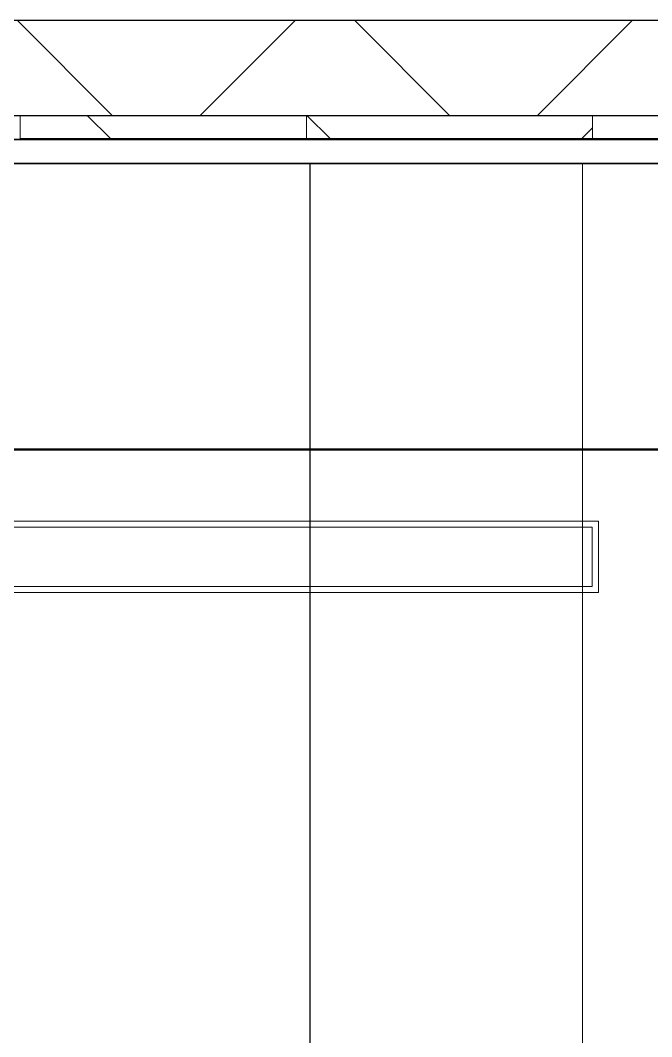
# Model space of a CAD drawing. Header units: millimetres. Extents: x 813027 to 1148939, y -931049 to -10.
# Drawn here: x 1002740 to 1004064, y -109671 to -107540 of the extents above; entities that cross this region are included whole.
import ezdxf

# ---------------------------------------------------------------- set-up
doc = ezdxf.new("R2010")
doc.units = ezdxf.units.MM
for name, color, linetype, lineweight in [('A-CLNG', 2, 'Continuous', 9), ('A-CLNG-PATT', 2, 'Continuous', 9), ('A-DETL', 1, 'Continuous', 25), ('A-DETL-GENF', 2, 'Continuous', 9), ('A-GLAZ-CURT', 2, 'Continuous', 9), ('A-WALL-PATT', 1, 'Continuous', 25), ('E-LITE-EQPM', 2, 'Continuous', 9), ('I-WALL-E', 2, 'Continuous', 25), ('WALL-A', 3, 'Continuous', 25)]:
    doc.layers.add(name, color=color, linetype=linetype, lineweight=lineweight)

# ---------------------------------------------------------------- blocks, each defined once
blk = doc.blocks.new('L1_1_FLUORESCENT W DISFUSSER - 1195L x 595W x 85H - 36W-V175-4160 - LOWER PLATFORM LEVEL - REFLECTED CEILING GENERAL PLAN')
at = {"layer": 'E-LITE-EQPM'}
for p, q in [((-628.5, -75), (-628.5, 75)), ((-628.5, 75), (628.5, 75)), ((-628.5, 75), (-628.5, -75)), ((628.5, 75), (-628.5, 75)), ((628.5, 75), (628.5, -75)), ((628.5, -75), (628.5, 75)), ((-615.8, 62.3), (-615.8, -62.3)), ((615.8, 62.3), (-615.8, 62.3)), ((615.8, -62.3), (615.8, 62.3)), ((-615.8, -62.3), (615.8, -62.3)), ((628.5, -75), (-628.5, -75)), ((-628.5, -75), (628.5, -75))]:
    blk.add_line(p, q, dxfattribs=at)
blk = doc.blocks.new('ESC C3 - ESC C-06-9359441-4160 - LOWER PLATFORM LEVEL - REFLECTED CEILING GENERAL PLAN')
at = {"layer": 'A-CLNG-PATT', "lineweight": 25}
h = blk.add_hatch(dxfattribs=at)
h.set_pattern_fill('FP_10', color=256, style=0, pattern_type=2)
h.set_pattern_definition([(90, (1000946.3, -94041.9), (1200, -7e-14), []), (0, (1000946.3, -94041.9), (0, -2400), [])])
h.paths.add_polyline_path([(1002841.8, -111141.8), (1005296.3, -111141.8), (1005296.3, -107841.8), (1002146.3, -107841.8), (1002146.3, -111141.8)])
at = {"layer": 'A-CLNG'}
for p, q in [((1005296.3, -107841.8), (1002146.3, -107841.8)), ((1002186.5, -107841.8), (1005296.3, -107841.8))]:
    blk.add_line(p, q, dxfattribs=at)
blk = doc.blocks.new('PPLS-PP21_Custom Tile Pattern - Custom Tile Pattern-V166-4160 - LOWER PLATFORM LEVEL - REFLECTED CEILING GENERAL PLAN')
at = {"layer": 'A-GLAZ-CURT'}
h = blk.add_hatch(dxfattribs=at)
h.set_pattern_fill('FP_158', color=256, style=0, pattern_type=2)
h.set_pattern_definition([(45, (-1004246.3, 107791.8), (-530.3301, 530.3301), []), (135, (-1004246.3, 107791.8), (-530.3301, -530.3301), [])])
h.paths.add_polyline_path([(300, 2), (300, 50), (-300, 50), (-300, 2)])
for p, q in [((-300, 50), (300, 50)), ((-300, 2), (-300, 50)), ((300, 50), (300, 2)), ((300, 2), (-300, 2)), ((-300, 0), (-300, 2)), ((-300, 2), (-230.4, 2)), ((-230.4, 0), (-300, 0)), ((-230.4, 2), (-230.4, 0)), ((-230.2, 2), (-230.2, 0)), ((-230.2, 0), (-229.3, 0)), ((-229.3, 2), (-229.3, 0)), ((-229.3, 0), (-228.1, 0)), ((-228.1, 2), (-228.1, 0)), ((-228.1, 0), (-223.3, 0)), ((-223.3, 2), (-223.3, 0)), ((-223.3, 0), (-218.9, 0)), ((-222.5, 2), (-222.5, 0)), ((-222.5, 0), (-218, 0)), ((-218.9, 2), (-218.9, 0)), ((-218.9, 0), (-214.8, 0)), ((-218, 2), (-218, 0)), ((-218, 0), (-213.4, 0)), ((-217.4, 2), (-217.4, 0)), ((-214.8, 2), (-214.8, 0)), ((-214.8, 0), (-211, 0)), ((-213.4, 2), (-213.4, 0)), ((-213.4, 0), (-208.9, 0)), ((-212.7, 2), (-212.7, 0)), ((-211, 2), (-211, 0)), ((-211, 0), (-207.6, 0)), ((-208.9, 2), (-208.9, 0)), ((-208.9, 0), (-204.6, 0)), ((-208.3, 2), (-208.3, 0)), ((-207.6, 2), (-207.6, 0)), ((-207.6, 0), (-206, 0)), ((-206, 0), (-206, 2)), ((-206, 2), (-201.5, 2)), ((-201.5, 0), (-206, 0)), ((-204.6, 2), (-204.6, 0)), ((-204.6, 0), (-200.6, 0)), ((-204.3, 2), (-204.3, 0)), ((-201.5, 2), (-201.5, 0)), ((-200.6, 2), (-200.6, 0)), ((-200.6, 0), (-197, 0)), ((-197, 2), (-197, 0)), ((-197, 0), (-193.8, 0)), ((-193.8, 2), (-193.8, 0)), ((-193.8, 0), (-191.2, 0)), ((-191.2, 2), (-191.2, 0)), ((-191.2, 0), (-189.2, 0)), ((-189.2, 2), (-189.2, 0)), ((-189.2, 0), (-187.9, 0)), ((-187.9, 2), (-187.9, 0)), ((-187.9, 0), (-187.3, 0)), ((-187.4, 2), (-187.4, 0)), ((-187.4, 0), (-186.4, 0)), ((-187.3, 2), (-187.3, 0)), ((-186.4, 2), (-186.4, 0)), ((-186.4, 0), (-185.3, 0)), ((-185.3, 2), (-185.3, 0)), ((-185.3, 0), (-184.2, 0)), ((-184.2, 2), (-184.2, 0)), ((-184.2, 0), (-183, 0)), ((-183, 2), (-183, 0)), ((-183, 0), (-181.7, 0)), ((-181.7, 2), (-181.7, 0)), ((-181.7, 0), (-180.5, 0)), ((-180.5, 2), (-180.5, 0)), ((-180.5, 0), (-179.1, 0)), ((-179.1, 2), (-179.1, 0)), ((-179.1, 0), (-177.8, 0)), ((-177.8, 2), (-177.8, 0)), ((-177.8, 0), (-176.4, 0)), ((-176.4, 2), (-176.4, 0)), ((-176.4, 0), (-175, 0)), ((-175, 2), (-175, 0)), ((-175, 0), (-173.5, 0)), ((-173.5, 2), (-173.5, 0)), ((-173.5, 0), (-172.1, 0)), ((-172.1, 2), (-172.1, 0)), ((-172.1, 0), (-171, 0)), ((-171, 0), (-171, 2)), ((-171, 0), (-170.4, 0)), ((-170.4, 0), (-170.4, 2)), ((-170.4, 2), (-156.5, 2)), ((-156.5, 0), (-170.4, 0)), ((-156.5, 2), (-156.5, 0)), ((-156.5, 0), (-156.2, 0)), ((-156.2, 2), (-156.2, 0)), ((-156.2, 0), (-155.6, 0)), ((-155.6, 2), (-155.6, 0)), ((-155.6, 0), (-154.8, 0)), ((-154.8, 2), (-154.8, 0)), ((-154.8, 0), (-153.8, 0)), ((-153.8, 2), (-153.8, 0)), ((-153.8, 0), (-152.6, 0)), ((-152.6, 2), (-152.6, 0)), ((-152.6, 0), (-151.2, 0)), ((-151.2, 2), (-151.2, 0)), ((-151.2, 0), (-149.6, 0)), ((-149.6, 2), (-149.6, 0)), ((-149.6, 0), (-147.8, 0)), ((-147.8, 2), (-147.8, 0)), ((-147.8, 0), (-145.8, 0)), ((-145.8, 2), (-145.8, 0)), ((-145.8, 0), (-143.7, 0)), ((-143.7, 2), (-143.7, 0)), ((-143.7, 0), (-141.4, 0)), ((-141.4, 2), (-141.4, 0)), ((-141.4, 0), (-138.9, 0)), ((-138.9, 2), (-138.9, 0)), ((-138.9, 0), (-137.9, 0)), ((-137.9, 2), (-137.9, 0)), ((-137.9, 0), (-136.9, 0)), ((-136.9, 2), (-136.9, 0)), ((-136.9, 0), (-136.1, 0)), ((-136.1, 2), (-136.1, 0)), ((-136.1, 0), (-135.3, 0)), ((-135.3, 2), (-135.3, 0)), ((-135.3, 0), (-134.7, 0)), ((-134.7, 2), (-134.7, 0)), ((-134.7, 0), (-134.2, 0)), ((-134.2, 2), (-134.2, 0)), ((-134.2, 0), (-133.8, 0)), ((-133.8, 2), (-133.8, 0)), ((-133.8, 0), (-133.5, 0)), ((-133.5, 2), (-133.5, 0)), ((-133.5, 2), (-133.5, 0)), ((-133.5, 0), (-133.3, 0)), ((-133.5, 0), (-131.1, 0)), ((-133.3, 2), (-133.3, 0)), ((-133.3, 2), (-133.3, 0)), ((-133.3, 0), (-133.2, 0)), ((-133.2, 2), (-133.2, 0)), ((-131.1, 2), (-131.1, 0)), ((-131.1, 0), (-128.4, 0)), ((-128.4, 2), (-128.4, 0)), ((-128.4, 0), (-125.6, 0)), ((-125.6, 2), (-125.6, 0)), ((-125.6, 0), (-122.7, 0)), ((-122.7, 2), (-122.7, 0)), ((-122.7, 0), (-119.6, 0)), ((-119.6, 2), (-119.6, 0)), ((-119.6, 0), (-116.3, 0)), ((-116.3, 2), (-116.3, 0)), ((-116.3, 0), (-113, 0)), ((-113, 2), (-113, 0)), ((-113, 0), (-109.5, 0)), ((-109.5, 2), (-109.5, 0)), ((-109.5, 0), (-106, 0)), ((-107.3, 0), (-107.3, 2)), ((-107.3, 2), (-74.5, 2)), ((-74.5, 0), (-107.3, 0)), ((-107, 2), (-107, 0)), ((-106, 2), (-106, 0)), ((-106, 0), (-102.4, 0)), ((-104.1, 2), (-104.1, 0)), ((-102.4, 2), (-102.4, 0)), ((-102.4, 0), (-98.7, 0)), ((-101.2, 2), (-101.2, 0)), ((-98.7, 2), (-98.7, 0)), ((-98.7, 0), (-95, 0)), ((-98.1, 2), (-98.1, 0)), ((-95.7, 2), (-95.7, 0)), ((-95, 2), (-95, 0)), ((-95, 0), (-91.9, 0)), ((-93.2, 2), (-93.2, 0)), ((-91.9, 2), (-91.9, 0)), ((-91.9, 0), (-88.9, 0)), ((-90.5, 2), (-90.5, 0)), ((-88.9, 2), (-88.9, 0)), ((-88.9, 0), (-85.9, 0)), ((-87.7, 2), (-87.7, 0)), ((-85.9, 2), (-85.9, 0)), ((-85.9, 0), (-82.9, 0)), ((-84.9, 2), (-84.9, 0)), ((-82.9, 2), (-82.9, 0)), ((-82.9, 0), (-79.9, 0)), ((-81.9, 2), (-81.9, 0)), ((-79.9, 2), (-79.9, 0)), ((-79.9, 0), (-77.1, 0)), ((-78.9, 2), (-78.9, 0)), ((-77.1, 2), (-77.1, 0)), ((-77.1, 0), (-74.4, 0)), ((-75.8, 2), (-75.8, 0)), ((-74.5, 2), (-74.5, 0)), ((-74.4, 2), (-74.4, 0)), ((-74.4, 0), (-71.8, 0)), ((-72.7, 2), (-72.7, 0)), ((-71.8, 2), (-71.8, 0)), ((-71.8, 0), (-69.4, 0)), ((-69.6, 2), (-69.6, 0)), ((-69.4, 2), (-69.4, 0)), ((-69.4, 0), (-67.2, 0)), ((-67.2, 2), (-67.2, 0)), ((-67.2, 0), (-65.2, 0)), ((-66.5, 2), (-66.5, 0)), ((-65.2, 2), (-65.2, 0)), ((-65.2, 0), (-63.4, 0)), ((-63.4, 2), (-63.4, 0)), ((-35.5, 2), (-35.5, 0)), ((-32.3, 0), (-32.3, 2)), ((-32.3, 2), (-22.8, 2)), ((-22.8, 0), (-32.3, 0)), ((-22.8, 2), (-22.8, 0)), ((-10, 0), (10, 0)), ((10, 0), (-10, 0)), ((-9, 0), (-9, 2)), ((-9, 2), (9, 2)), ((9, 0), (-9, 0)), ((9, 2), (9, 0)), ((22.8, 0), (22.8, 2)), ((22.8, 2), (32.3, 2)), ((32.3, 0), (22.8, 0)), ((32.3, 2), (32.3, 0)), ((35.5, 2), (35.5, 0)), ((63.4, 2), (63.4, 0)), ((63.4, 0), (65.2, 0)), ((65.2, 2), (65.2, 0)), ((65.2, 0), (67.2, 0)), ((66.5, 2), (66.5, 0)), ((67.2, 2), (67.2, 0)), ((67.2, 0), (69.4, 0)), ((69.4, 2), (69.4, 0)), ((69.4, 0), (71.8, 0)), ((69.6, 2), (69.6, 0)), ((71.8, 2), (71.8, 0)), ((71.8, 0), (74.4, 0)), ((72.7, 2), (72.7, 0)), ((74.4, 2), (74.4, 0)), ((74.4, 0), (77.1, 0)), ((74.5, 0), (74.5, 2)), ((74.5, 2), (107.3, 2)), ((107.3, 0), (74.5, 0)), ((75.8, 2), (75.8, 0)), ((77.1, 2), (77.1, 0)), ((77.1, 0), (79.9, 0)), ((78.9, 2), (78.9, 0)), ((79.9, 2), (79.9, 0)), ((79.9, 0), (82.9, 0)), ((81.9, 2), (81.9, 0)), ((82.9, 2), (82.9, 0)), ((82.9, 0), (85.9, 0)), ((84.9, 2), (84.9, 0)), ((85.9, 2), (85.9, 0)), ((85.9, 0), (88.9, 0)), ((87.7, 2), (87.7, 0)), ((88.9, 2), (88.9, 0)), ((88.9, 0), (91.9, 0)), ((90.5, 2), (90.5, 0)), ((91.9, 2), (91.9, 0)), ((91.9, 0), (95, 0)), ((93.2, 2), (93.2, 0)), ((95, 2), (95, 0)), ((95, 0), (98.7, 0)), ((95.7, 2), (95.7, 0)), ((98.1, 2), (98.1, 0)), ((98.7, 2), (98.7, 0)), ((98.7, 0), (102.4, 0)), ((101.2, 2), (101.2, 0)), ((102.4, 2), (102.4, 0)), ((102.4, 0), (106, 0)), ((104.1, 2), (104.1, 0)), ((106, 2), (106, 0)), ((106, 0), (109.5, 0)), ((107, 2), (107, 0)), ((107.3, 2), (107.3, 0)), ((109.5, 2), (109.5, 0)), ((109.5, 0), (113, 0)), ((113, 2), (113, 0)), ((113, 0), (116.3, 0)), ((116.3, 2), (116.3, 0)), ((116.3, 0), (119.6, 0)), ((119.6, 2), (119.6, 0)), ((119.6, 0), (122.7, 0)), ((122.7, 2), (122.7, 0)), ((122.7, 0), (125.6, 0)), ((125.6, 2), (125.6, 0)), ((125.6, 0), (128.4, 0)), ((128.4, 2), (128.4, 0)), ((128.4, 0), (131.1, 0)), ((131.1, 2), (131.1, 0)), ((131.1, 0), (133.5, 0)), ((133.2, 2), (133.2, 0)), ((133.2, 0), (133.3, 0)), ((133.3, 2), (133.3, 0)), ((133.3, 2), (133.3, 0)), ((133.3, 0), (133.5, 0)), ((133.5, 2), (133.5, 0)), ((133.5, 2), (133.5, 0)), ((133.5, 0), (133.8, 0)), ((133.8, 2), (133.8, 0)), ((133.8, 0), (134.2, 0)), ((134.2, 2), (134.2, 0)), ((134.2, 0), (134.7, 0)), ((134.7, 2), (134.7, 0)), ((134.7, 0), (135.3, 0)), ((135.3, 2), (135.3, 0)), ((135.3, 0), (136.1, 0)), ((136.1, 2), (136.1, 0)), ((136.1, 0), (136.9, 0)), ((136.9, 2), (136.9, 0)), ((136.9, 0), (137.9, 0)), ((137.9, 2), (137.9, 0)), ((137.9, 0), (138.9, 0)), ((138.9, 2), (138.9, 0)), ((138.9, 0), (141.4, 0)), ((141.4, 2), (141.4, 0)), ((141.4, 0), (143.7, 0)), ((143.7, 2), (143.7, 0)), ((143.7, 0), (145.8, 0)), ((145.8, 2), (145.8, 0)), ((145.8, 0), (147.8, 0)), ((147.8, 2), (147.8, 0)), ((147.8, 0), (149.6, 0)), ((149.6, 2), (149.6, 0)), ((149.6, 0), (151.2, 0)), ((151.2, 2), (151.2, 0)), ((151.2, 0), (152.6, 0)), ((152.6, 2), (152.6, 0)), ((152.6, 0), (153.8, 0)), ((153.8, 2), (153.8, 0)), ((153.8, 0), (154.8, 0)), ((154.8, 2), (154.8, 0)), ((154.8, 0), (155.6, 0)), ((155.6, 2), (155.6, 0)), ((155.6, 0), (156.2, 0)), ((156.2, 2), (156.2, 0)), ((156.2, 0), (156.5, 0)), ((156.5, 0), (156.5, 2)), ((156.5, 2), (170.4, 2)), ((170.4, 0), (156.5, 0)), ((170.4, 2), (170.4, 0)), ((170.4, 0), (171, 0)), ((171, 0), (171, 2)), ((171, 0), (172.1, 0)), ((172.1, 2), (172.1, 0)), ((172.1, 0), (173.5, 0)), ((173.5, 2), (173.5, 0)), ((173.5, 0), (175, 0)), ((175, 2), (175, 0)), ((175, 0), (176.4, 0)), ((176.4, 2), (176.4, 0)), ((176.4, 0), (177.8, 0)), ((177.8, 2), (177.8, 0)), ((177.8, 0), (179.1, 0)), ((179.1, 2), (179.1, 0)), ((179.1, 0), (180.5, 0)), ((180.5, 2), (180.5, 0)), ((180.5, 0), (181.7, 0)), ((181.7, 2), (181.7, 0)), ((181.7, 0), (183, 0)), ((183, 2), (183, 0)), ((183, 0), (184.2, 0)), ((184.2, 2), (184.2, 0)), ((184.2, 0), (185.3, 0)), ((185.3, 2), (185.3, 0)), ((185.3, 0), (186.4, 0)), ((186.4, 2), (186.4, 0)), ((186.4, 0), (187.4, 0)), ((187.3, 2), (187.3, 0)), ((187.3, 0), (187.9, 0)), ((187.4, 2), (187.4, 0)), ((187.9, 2), (187.9, 0)), ((187.9, 0), (189.2, 0)), ((189.2, 2), (189.2, 0)), ((189.2, 0), (191.2, 0)), ((191.2, 2), (191.2, 0)), ((191.2, 0), (193.8, 0)), ((193.8, 2), (193.8, 0)), ((193.8, 0), (197, 0)), ((197, 2), (197, 0)), ((197, 0), (200.6, 0)), ((200.6, 2), (200.6, 0)), ((200.6, 0), (204.6, 0)), ((201.5, 0), (201.5, 2)), ((201.5, 2), (206, 2)), ((206, 0), (201.5, 0)), ((204.3, 2), (204.3, 0)), ((204.6, 2), (204.6, 0)), ((204.6, 0), (208.9, 0)), ((206, 2), (206, 0)), ((206, 0), (207.6, 0)), ((207.6, 2), (207.6, 0)), ((207.6, 0), (211, 0)), ((208.3, 2), (208.3, 0)), ((208.9, 2), (208.9, 0)), ((208.9, 0), (213.4, 0)), ((211, 2), (211, 0)), ((211, 0), (214.8, 0)), ((212.7, 2), (212.7, 0)), ((213.4, 2), (213.4, 0)), ((213.4, 0), (218, 0)), ((214.8, 2), (214.8, 0)), ((214.8, 0), (218.9, 0)), ((217.4, 2), (217.4, 0)), ((218, 2), (218, 0)), ((218, 0), (222.5, 0)), ((218.9, 2), (218.9, 0)), ((218.9, 0), (223.3, 0)), ((222.5, 2), (222.5, 0)), ((223.3, 2), (223.3, 0)), ((223.3, 0), (228.1, 0)), ((228.1, 2), (228.1, 0)), ((228.1, 0), (229.3, 0)), ((229.3, 2), (229.3, 0)), ((229.3, 0), (230.2, 0)), ((230.2, 2), (230.2, 0)), ((230.4, 0), (230.4, 2)), ((230.4, 2), (300, 2)), ((300, 0), (230.4, 0)), ((300, 2), (300, 0))]:
    blk.add_line(p, q, dxfattribs=at)
for points, knots in [([(-74.5, 0), (-72.4, 0), (-63.8, 0), (-48.4, 0), (-36.5, 0), (-32.3, 0)], [33.057531, 33.057531, 33.057531, 33.057531, 40.784289, 62.793565, 77.748067, 77.748067, 77.748067, 77.748067]), ([(-35.5, 0), (-35.6, 0), (-36.1, 0), (-29.7, 0), (-22.1, 0), (-14, 0), (-10.5, 0), (-9, 0)], [0, 0, 0, 0, 2.896439, 8.596022, 15.081878, 26.744535, 36.912071, 36.912071, 36.912071, 36.912071]), ([(-22.8, 0), (-23.8, 0), (-27.1, 0), (-31.2, 0), (-34.7, 0), (-35.3, 0), (-35.5, 0)], [143.109362, 143.109362, 143.109362, 143.109362, 147.530666, 157.225744, 158.961676, 159.492878, 159.492878, 159.492878, 159.492878]), ([(9, 0), (10.5, 0), (14, 0), (22.1, 0), (29.7, 0), (36.1, 0), (35.6, 0), (35.5, 0)], [42.834368, 42.834368, 42.834368, 42.834368, 53.001904, 64.664561, 71.150417, 76.85, 79.746439, 79.746439, 79.746439, 79.746439]), ([(35.5, 0), (35.3, 0), (34.7, 0), (31.2, 0), (27.1, 0), (23.8, 0), (22.8, 0)], [79.746439, 79.746439, 79.746439, 79.746439, 80.277641, 82.013573, 91.708651, 96.129955, 96.129955, 96.129955, 96.129955]), ([(32.3, 0), (36.5, 0), (48.4, 0), (63.8, 0), (72.4, 0), (74.5, 0)], [28.279951, 28.279951, 28.279951, 28.279951, 43.234453, 65.243729, 72.970487, 72.970487, 72.970487, 72.970487])]:
    blk.add_open_spline(points, degree=3, knots=knots, dxfattribs=at)
blk = doc.blocks.new('PPLS-PP21_Custom Tile Pattern - Custom Tile Pattern-V167-4160 - LOWER PLATFORM LEVEL - REFLECTED CEILING GENERAL PLAN')
at = {"layer": 'A-GLAZ-CURT'}
h = blk.add_hatch(dxfattribs=at)
h.set_pattern_fill('FP_159', color=256, style=0, pattern_type=2)
h.set_pattern_definition([(45, (-1003646.3, 107791.8), (-530.3301, 530.3301), []), (135, (-1003646.3, 107791.8), (-530.3301, -530.3301), [])])
h.paths.add_polyline_path([(300, 2), (300, 50), (-300, 50), (-300, 2), (267.8, 2)])
for p, q in [((-300, 50), (300, 50)), ((-300, 2), (-300, 50)), ((300, 50), (300, 2)), ((300, 2), (-300, 2)), ((-300, 0), (-300, 2)), ((-300, 2), (-230.4, 2)), ((-230.4, 0), (-300, 0)), ((-230.4, 2), (-230.4, 0)), ((-230.2, 2), (-230.2, 0)), ((-230.2, 0), (-229.3, 0)), ((-229.3, 2), (-229.3, 0)), ((-229.3, 0), (-228.1, 0)), ((-228.1, 2), (-228.1, 0)), ((-228.1, 0), (-223.3, 0)), ((-223.3, 2), (-223.3, 0)), ((-223.3, 0), (-218.9, 0)), ((-222.5, 2), (-222.5, 0)), ((-222.5, 0), (-218, 0)), ((-218.9, 2), (-218.9, 0)), ((-218.9, 0), (-214.8, 0)), ((-218, 2), (-218, 0)), ((-218, 0), (-213.4, 0)), ((-217.4, 2), (-217.4, 0)), ((-214.8, 2), (-214.8, 0)), ((-214.8, 0), (-211, 0)), ((-213.4, 2), (-213.4, 0)), ((-213.4, 0), (-208.9, 0)), ((-212.7, 2), (-212.7, 0)), ((-211, 2), (-211, 0)), ((-211, 0), (-207.6, 0)), ((-208.9, 2), (-208.9, 0)), ((-208.9, 0), (-204.6, 0)), ((-208.3, 2), (-208.3, 0)), ((-207.6, 2), (-207.6, 0)), ((-207.6, 0), (-206, 0)), ((-206, 0), (-206, 2)), ((-206, 2), (-201.5, 2)), ((-201.5, 0), (-206, 0)), ((-204.6, 2), (-204.6, 0)), ((-204.6, 0), (-200.6, 0)), ((-204.3, 2), (-204.3, 0)), ((-201.5, 2), (-201.5, 0)), ((-200.6, 2), (-200.6, 0)), ((-200.6, 0), (-197, 0)), ((-197, 2), (-197, 0)), ((-197, 0), (-193.8, 0)), ((-193.8, 2), (-193.8, 0)), ((-193.8, 0), (-191.2, 0)), ((-191.2, 2), (-191.2, 0)), ((-191.2, 0), (-189.2, 0)), ((-189.2, 2), (-189.2, 0)), ((-189.2, 0), (-187.9, 0)), ((-187.9, 2), (-187.9, 0)), ((-187.9, 0), (-187.3, 0)), ((-187.4, 2), (-187.4, 0)), ((-187.4, 0), (-186.4, 0)), ((-187.3, 2), (-187.3, 0)), ((-186.4, 2), (-186.4, 0)), ((-186.4, 0), (-185.3, 0)), ((-185.3, 2), (-185.3, 0)), ((-185.3, 0), (-184.2, 0)), ((-184.2, 2), (-184.2, 0)), ((-184.2, 0), (-183, 0)), ((-183, 2), (-183, 0)), ((-183, 0), (-181.7, 0)), ((-181.7, 2), (-181.7, 0)), ((-181.7, 0), (-180.5, 0)), ((-180.5, 2), (-180.5, 0)), ((-180.5, 0), (-179.1, 0)), ((-179.1, 2), (-179.1, 0)), ((-179.1, 0), (-177.8, 0)), ((-177.8, 2), (-177.8, 0)), ((-177.8, 0), (-176.4, 0)), ((-176.4, 2), (-176.4, 0)), ((-176.4, 0), (-175, 0)), ((-175, 2), (-175, 0)), ((-175, 0), (-173.5, 0)), ((-173.5, 2), (-173.5, 0)), ((-173.5, 0), (-172.1, 0)), ((-172.1, 2), (-172.1, 0)), ((-172.1, 0), (-171, 0)), ((-171, 0), (-171, 2)), ((-171, 0), (-170.4, 0)), ((-170.4, 0), (-170.4, 2)), ((-170.4, 2), (-156.5, 2)), ((-156.5, 0), (-170.4, 0)), ((-156.5, 2), (-156.5, 0)), ((-156.5, 0), (-156.2, 0)), ((-156.2, 2), (-156.2, 0)), ((-156.2, 0), (-155.6, 0)), ((-155.6, 2), (-155.6, 0)), ((-155.6, 0), (-154.8, 0)), ((-154.8, 2), (-154.8, 0)), ((-154.8, 0), (-153.8, 0)), ((-153.8, 2), (-153.8, 0)), ((-153.8, 0), (-152.6, 0)), ((-152.6, 2), (-152.6, 0)), ((-152.6, 0), (-151.2, 0)), ((-151.2, 2), (-151.2, 0)), ((-151.2, 0), (-149.6, 0)), ((-149.6, 2), (-149.6, 0)), ((-149.6, 0), (-147.8, 0)), ((-147.8, 2), (-147.8, 0)), ((-147.8, 0), (-145.8, 0)), ((-145.8, 2), (-145.8, 0)), ((-145.8, 0), (-143.7, 0)), ((-143.7, 2), (-143.7, 0)), ((-143.7, 0), (-141.4, 0)), ((-141.4, 2), (-141.4, 0)), ((-141.4, 0), (-138.9, 0)), ((-138.9, 2), (-138.9, 0)), ((-138.9, 0), (-137.9, 0)), ((-137.9, 2), (-137.9, 0)), ((-137.9, 0), (-136.9, 0)), ((-136.9, 2), (-136.9, 0)), ((-136.9, 0), (-136.1, 0)), ((-136.1, 2), (-136.1, 0)), ((-136.1, 0), (-135.3, 0)), ((-135.3, 2), (-135.3, 0)), ((-135.3, 0), (-134.7, 0)), ((-134.7, 2), (-134.7, 0)), ((-134.7, 0), (-134.2, 0)), ((-134.2, 2), (-134.2, 0)), ((-134.2, 0), (-133.8, 0)), ((-133.8, 2), (-133.8, 0)), ((-133.8, 0), (-133.5, 0)), ((-133.5, 2), (-133.5, 0)), ((-133.5, 2), (-133.5, 0)), ((-133.5, 0), (-133.3, 0)), ((-133.5, 0), (-131.1, 0)), ((-133.3, 2), (-133.3, 0)), ((-133.3, 2), (-133.3, 0)), ((-133.3, 0), (-133.2, 0)), ((-133.2, 2), (-133.2, 0)), ((-131.1, 2), (-131.1, 0)), ((-131.1, 0), (-128.4, 0)), ((-128.4, 2), (-128.4, 0)), ((-128.4, 0), (-125.6, 0)), ((-125.6, 2), (-125.6, 0)), ((-125.6, 0), (-122.7, 0)), ((-122.7, 2), (-122.7, 0)), ((-122.7, 0), (-119.6, 0)), ((-119.6, 2), (-119.6, 0)), ((-119.6, 0), (-116.3, 0)), ((-116.3, 2), (-116.3, 0)), ((-116.3, 0), (-113, 0)), ((-113, 2), (-113, 0)), ((-113, 0), (-109.5, 0)), ((-109.5, 2), (-109.5, 0)), ((-109.5, 0), (-106, 0)), ((-107.3, 0), (-107.3, 2)), ((-107.3, 2), (-74.5, 2)), ((-74.5, 0), (-107.3, 0)), ((-107, 2), (-107, 0)), ((-106, 2), (-106, 0)), ((-106, 0), (-102.4, 0)), ((-104.1, 2), (-104.1, 0)), ((-102.4, 2), (-102.4, 0)), ((-102.4, 0), (-98.7, 0)), ((-101.2, 2), (-101.2, 0)), ((-98.7, 2), (-98.7, 0)), ((-98.7, 0), (-95, 0)), ((-98.1, 2), (-98.1, 0)), ((-95.7, 2), (-95.7, 0)), ((-95, 2), (-95, 0)), ((-95, 0), (-91.9, 0)), ((-93.2, 2), (-93.2, 0)), ((-91.9, 2), (-91.9, 0)), ((-91.9, 0), (-88.9, 0)), ((-90.5, 2), (-90.5, 0)), ((-88.9, 2), (-88.9, 0)), ((-88.9, 0), (-85.9, 0)), ((-87.7, 2), (-87.7, 0)), ((-85.9, 2), (-85.9, 0)), ((-85.9, 0), (-82.9, 0)), ((-84.9, 2), (-84.9, 0)), ((-82.9, 2), (-82.9, 0)), ((-82.9, 0), (-79.9, 0)), ((-81.9, 2), (-81.9, 0)), ((-79.9, 2), (-79.9, 0)), ((-79.9, 0), (-77.1, 0)), ((-78.9, 2), (-78.9, 0)), ((-77.1, 2), (-77.1, 0)), ((-77.1, 0), (-74.4, 0)), ((-75.8, 2), (-75.8, 0)), ((-74.5, 2), (-74.5, 0)), ((-74.4, 2), (-74.4, 0)), ((-74.4, 0), (-71.8, 0)), ((-72.7, 2), (-72.7, 0)), ((-71.8, 2), (-71.8, 0)), ((-71.8, 0), (-69.4, 0)), ((-69.6, 2), (-69.6, 0)), ((-69.4, 2), (-69.4, 0)), ((-69.4, 0), (-67.2, 0)), ((-67.2, 2), (-67.2, 0)), ((-67.2, 0), (-65.2, 0)), ((-66.5, 2), (-66.5, 0)), ((-65.2, 2), (-65.2, 0)), ((-65.2, 0), (-63.4, 0)), ((-63.4, 2), (-63.4, 0)), ((-35.5, 2), (-35.5, 0)), ((-32.3, 0), (-32.3, 2)), ((-32.3, 2), (-22.8, 2)), ((-22.8, 0), (-32.3, 0)), ((-22.8, 2), (-22.8, 0)), ((-10, 0), (10, 0)), ((10, 0), (-10, 0)), ((-9, 0), (-9, 2)), ((-9, 2), (9, 2)), ((9, 0), (-9, 0)), ((9, 2), (9, 0)), ((22.8, 0), (22.8, 2)), ((22.8, 2), (32.3, 2)), ((32.3, 0), (22.8, 0)), ((32.3, 2), (32.3, 0)), ((35.5, 2), (35.5, 0)), ((63.4, 2), (63.4, 0)), ((63.4, 0), (65.2, 0)), ((65.2, 2), (65.2, 0)), ((65.2, 0), (67.2, 0)), ((66.5, 2), (66.5, 0)), ((67.2, 2), (67.2, 0)), ((67.2, 0), (69.4, 0)), ((69.4, 2), (69.4, 0)), ((69.4, 0), (71.8, 0)), ((69.6, 2), (69.6, 0)), ((71.8, 2), (71.8, 0)), ((71.8, 0), (74.4, 0)), ((72.7, 2), (72.7, 0)), ((74.4, 2), (74.4, 0)), ((74.4, 0), (77.1, 0)), ((74.5, 0), (74.5, 2)), ((74.5, 2), (107.3, 2)), ((107.3, 0), (74.5, 0)), ((75.8, 2), (75.8, 0)), ((77.1, 2), (77.1, 0)), ((77.1, 0), (79.9, 0)), ((78.9, 2), (78.9, 0)), ((79.9, 2), (79.9, 0)), ((79.9, 0), (82.9, 0)), ((81.9, 2), (81.9, 0)), ((82.9, 2), (82.9, 0)), ((82.9, 0), (85.9, 0)), ((84.9, 2), (84.9, 0)), ((85.9, 2), (85.9, 0)), ((85.9, 0), (88.9, 0)), ((87.7, 2), (87.7, 0)), ((88.9, 2), (88.9, 0)), ((88.9, 0), (91.9, 0)), ((90.5, 2), (90.5, 0)), ((91.9, 2), (91.9, 0)), ((91.9, 0), (95, 0)), ((93.2, 2), (93.2, 0)), ((95, 2), (95, 0)), ((95, 0), (98.7, 0)), ((95.7, 2), (95.7, 0)), ((98.1, 2), (98.1, 0)), ((98.7, 2), (98.7, 0)), ((98.7, 0), (102.4, 0)), ((101.2, 2), (101.2, 0)), ((102.4, 2), (102.4, 0)), ((102.4, 0), (106, 0)), ((104.1, 2), (104.1, 0)), ((106, 2), (106, 0)), ((106, 0), (109.5, 0)), ((107, 2), (107, 0)), ((107.3, 2), (107.3, 0)), ((109.5, 2), (109.5, 0)), ((109.5, 0), (113, 0)), ((113, 2), (113, 0)), ((113, 0), (116.3, 0)), ((116.3, 2), (116.3, 0)), ((116.3, 0), (119.6, 0)), ((119.6, 2), (119.6, 0)), ((119.6, 0), (122.7, 0)), ((122.7, 2), (122.7, 0)), ((122.7, 0), (125.6, 0)), ((125.6, 2), (125.6, 0)), ((125.6, 0), (128.4, 0)), ((128.4, 2), (128.4, 0)), ((128.4, 0), (131.1, 0)), ((131.1, 2), (131.1, 0)), ((131.1, 0), (133.5, 0)), ((133.2, 2), (133.2, 0)), ((133.2, 0), (133.3, 0)), ((133.3, 2), (133.3, 0)), ((133.3, 2), (133.3, 0)), ((133.3, 0), (133.5, 0)), ((133.5, 2), (133.5, 0)), ((133.5, 2), (133.5, 0)), ((133.5, 0), (133.8, 0)), ((133.8, 2), (133.8, 0)), ((133.8, 0), (134.2, 0)), ((134.2, 2), (134.2, 0)), ((134.2, 0), (134.7, 0)), ((134.7, 2), (134.7, 0)), ((134.7, 0), (135.3, 0)), ((135.3, 2), (135.3, 0)), ((135.3, 0), (136.1, 0)), ((136.1, 2), (136.1, 0)), ((136.1, 0), (136.9, 0)), ((136.9, 2), (136.9, 0)), ((136.9, 0), (137.9, 0)), ((137.9, 2), (137.9, 0)), ((137.9, 0), (138.9, 0)), ((138.9, 2), (138.9, 0)), ((138.9, 0), (141.4, 0)), ((141.4, 2), (141.4, 0)), ((141.4, 0), (143.7, 0)), ((143.7, 2), (143.7, 0)), ((143.7, 0), (145.8, 0)), ((145.8, 2), (145.8, 0)), ((145.8, 0), (147.8, 0)), ((147.8, 2), (147.8, 0)), ((147.8, 0), (149.6, 0)), ((149.6, 2), (149.6, 0)), ((149.6, 0), (151.2, 0)), ((151.2, 2), (151.2, 0)), ((151.2, 0), (152.6, 0)), ((152.6, 2), (152.6, 0)), ((152.6, 0), (153.8, 0)), ((153.8, 2), (153.8, 0)), ((153.8, 0), (154.8, 0)), ((154.8, 2), (154.8, 0)), ((154.8, 0), (155.6, 0)), ((155.6, 2), (155.6, 0)), ((155.6, 0), (156.2, 0)), ((156.2, 2), (156.2, 0)), ((156.2, 0), (156.5, 0)), ((156.5, 0), (156.5, 2)), ((156.5, 2), (170.4, 2)), ((170.4, 0), (156.5, 0)), ((170.4, 2), (170.4, 0)), ((170.4, 0), (171, 0)), ((171, 0), (171, 2)), ((171, 0), (172.1, 0)), ((172.1, 2), (172.1, 0)), ((172.1, 0), (173.5, 0)), ((173.5, 2), (173.5, 0)), ((173.5, 0), (175, 0)), ((175, 2), (175, 0)), ((175, 0), (176.4, 0)), ((176.4, 2), (176.4, 0)), ((176.4, 0), (177.8, 0)), ((177.8, 2), (177.8, 0)), ((177.8, 0), (179.1, 0)), ((179.1, 2), (179.1, 0)), ((179.1, 0), (180.5, 0)), ((180.5, 2), (180.5, 0)), ((180.5, 0), (181.7, 0)), ((181.7, 2), (181.7, 0)), ((181.7, 0), (183, 0)), ((183, 2), (183, 0)), ((183, 0), (184.2, 0)), ((184.2, 2), (184.2, 0)), ((184.2, 0), (185.3, 0)), ((185.3, 2), (185.3, 0)), ((185.3, 0), (186.4, 0)), ((186.4, 2), (186.4, 0)), ((186.4, 0), (187.4, 0)), ((187.3, 2), (187.3, 0)), ((187.3, 0), (187.9, 0)), ((187.4, 2), (187.4, 0)), ((187.9, 2), (187.9, 0)), ((187.9, 0), (189.2, 0)), ((189.2, 2), (189.2, 0)), ((189.2, 0), (191.2, 0)), ((191.2, 2), (191.2, 0)), ((191.2, 0), (193.8, 0)), ((193.8, 2), (193.8, 0)), ((193.8, 0), (197, 0)), ((197, 2), (197, 0)), ((197, 0), (200.6, 0)), ((200.6, 2), (200.6, 0)), ((200.6, 0), (204.6, 0)), ((201.5, 0), (201.5, 2)), ((201.5, 2), (206, 2)), ((206, 0), (201.5, 0)), ((204.3, 2), (204.3, 0)), ((204.6, 2), (204.6, 0)), ((204.6, 0), (208.9, 0)), ((206, 2), (206, 0)), ((206, 0), (207.6, 0)), ((207.6, 2), (207.6, 0)), ((207.6, 0), (211, 0)), ((208.3, 2), (208.3, 0)), ((208.9, 2), (208.9, 0)), ((208.9, 0), (213.4, 0)), ((211, 2), (211, 0)), ((211, 0), (214.8, 0)), ((212.7, 2), (212.7, 0)), ((213.4, 2), (213.4, 0)), ((213.4, 0), (218, 0)), ((214.8, 2), (214.8, 0)), ((214.8, 0), (218.9, 0)), ((217.4, 2), (217.4, 0)), ((218, 2), (218, 0)), ((218, 0), (222.5, 0)), ((218.9, 2), (218.9, 0)), ((218.9, 0), (223.3, 0)), ((222.5, 2), (222.5, 0)), ((223.3, 2), (223.3, 0)), ((223.3, 0), (228.1, 0)), ((228.1, 2), (228.1, 0)), ((228.1, 0), (229.3, 0)), ((229.3, 2), (229.3, 0)), ((229.3, 0), (230.2, 0)), ((230.2, 2), (230.2, 0)), ((230.4, 0), (230.4, 2)), ((230.4, 2), (300, 2)), ((300, 0), (230.4, 0)), ((300, 2), (300, 0))]:
    blk.add_line(p, q, dxfattribs=at)
for points, knots in [([(-74.5, 0), (-72.4, 0), (-63.8, 0), (-48.4, 0), (-36.5, 0), (-32.3, 0)], [33.057531, 33.057531, 33.057531, 33.057531, 40.784289, 62.793565, 77.748067, 77.748067, 77.748067, 77.748067]), ([(-35.5, 0), (-35.6, 0), (-36.1, 0), (-29.7, 0), (-22.1, 0), (-14, 0), (-10.5, 0), (-9, 0)], [0, 0, 0, 0, 2.896439, 8.596022, 15.081878, 26.744535, 36.912071, 36.912071, 36.912071, 36.912071]), ([(-22.8, 0), (-23.8, 0), (-27.1, 0), (-31.2, 0), (-34.7, 0), (-35.3, 0), (-35.5, 0)], [143.109362, 143.109362, 143.109362, 143.109362, 147.530666, 157.225744, 158.961676, 159.492878, 159.492878, 159.492878, 159.492878]), ([(9, 0), (10.5, 0), (14, 0), (22.1, 0), (29.7, 0), (36.1, 0), (35.6, 0), (35.5, 0)], [42.834368, 42.834368, 42.834368, 42.834368, 53.001904, 64.664561, 71.150417, 76.85, 79.746439, 79.746439, 79.746439, 79.746439]), ([(35.5, 0), (35.3, 0), (34.7, 0), (31.2, 0), (27.1, 0), (23.8, 0), (22.8, 0)], [79.746439, 79.746439, 79.746439, 79.746439, 80.277641, 82.013573, 91.708651, 96.129955, 96.129955, 96.129955, 96.129955]), ([(32.3, 0), (36.5, 0), (48.4, 0), (63.8, 0), (72.4, 0), (74.5, 0)], [28.279951, 28.279951, 28.279951, 28.279951, 43.234453, 65.243729, 72.970487, 72.970487, 72.970487, 72.970487])]:
    blk.add_open_spline(points, degree=3, knots=knots, dxfattribs=at)
blk = doc.blocks.new('PPLS-PP21_Custom Tile Pattern - Custom Tile Pattern-V168-4160 - LOWER PLATFORM LEVEL - REFLECTED CEILING GENERAL PLAN')
at = {"layer": 'A-GLAZ-CURT'}
h = blk.add_hatch(dxfattribs=at)
h.set_pattern_fill('FP_160', color=256, style=0, pattern_type=2)
h.set_pattern_definition([(45, (-1003046.3, 107791.8), (-530.3301, 530.3301), []), (135, (-1003046.3, 107791.8), (-530.3301, -530.3301), [])])
h.paths.add_polyline_path([(300, 2), (300, 50), (-300, 50), (-300, 2)])
for p, q in [((-300, 50), (300, 50)), ((-300, 2), (-300, 50)), ((300, 50), (300, 2)), ((300, 2), (-300, 2)), ((-300, 0), (-300, 2)), ((-300, 2), (-230.4, 2)), ((-230.4, 0), (-300, 0)), ((-230.4, 2), (-230.4, 0)), ((-230.2, 2), (-230.2, 0)), ((-230.2, 0), (-229.3, 0)), ((-229.3, 2), (-229.3, 0)), ((-229.3, 0), (-228.1, 0)), ((-228.1, 2), (-228.1, 0)), ((-228.1, 0), (-223.3, 0)), ((-223.3, 2), (-223.3, 0)), ((-223.3, 0), (-218.9, 0)), ((-222.5, 2), (-222.5, 0)), ((-222.5, 0), (-218, 0)), ((-218.9, 2), (-218.9, 0)), ((-218.9, 0), (-214.8, 0)), ((-218, 2), (-218, 0)), ((-218, 0), (-213.4, 0)), ((-217.4, 2), (-217.4, 0)), ((-214.8, 2), (-214.8, 0)), ((-214.8, 0), (-211, 0)), ((-213.4, 2), (-213.4, 0)), ((-213.4, 0), (-208.9, 0)), ((-212.7, 2), (-212.7, 0)), ((-211, 2), (-211, 0)), ((-211, 0), (-207.6, 0)), ((-208.9, 2), (-208.9, 0)), ((-208.9, 0), (-204.6, 0)), ((-208.3, 2), (-208.3, 0)), ((-207.6, 2), (-207.6, 0)), ((-207.6, 0), (-206, 0)), ((-206, 0), (-206, 2)), ((-206, 2), (-201.5, 2)), ((-201.5, 0), (-206, 0)), ((-204.6, 2), (-204.6, 0)), ((-204.6, 0), (-200.6, 0)), ((-204.3, 2), (-204.3, 0)), ((-201.5, 2), (-201.5, 0)), ((-200.6, 2), (-200.6, 0)), ((-200.6, 0), (-197, 0)), ((-197, 2), (-197, 0)), ((-197, 0), (-193.8, 0)), ((-193.8, 2), (-193.8, 0)), ((-193.8, 0), (-191.2, 0)), ((-191.2, 2), (-191.2, 0)), ((-191.2, 0), (-189.2, 0)), ((-189.2, 2), (-189.2, 0)), ((-189.2, 0), (-187.9, 0)), ((-187.9, 2), (-187.9, 0)), ((-187.9, 0), (-187.3, 0)), ((-187.4, 2), (-187.4, 0)), ((-187.4, 0), (-186.4, 0)), ((-187.3, 2), (-187.3, 0)), ((-186.4, 2), (-186.4, 0)), ((-186.4, 0), (-185.3, 0)), ((-185.3, 2), (-185.3, 0)), ((-185.3, 0), (-184.2, 0)), ((-184.2, 2), (-184.2, 0)), ((-184.2, 0), (-183, 0)), ((-183, 2), (-183, 0)), ((-183, 0), (-181.7, 0)), ((-181.7, 2), (-181.7, 0)), ((-181.7, 0), (-180.5, 0)), ((-180.5, 2), (-180.5, 0)), ((-180.5, 0), (-179.1, 0)), ((-179.1, 2), (-179.1, 0)), ((-179.1, 0), (-177.8, 0)), ((-177.8, 2), (-177.8, 0)), ((-177.8, 0), (-176.4, 0)), ((-176.4, 2), (-176.4, 0)), ((-176.4, 0), (-175, 0)), ((-175, 2), (-175, 0)), ((-175, 0), (-173.5, 0)), ((-173.5, 2), (-173.5, 0)), ((-173.5, 0), (-172.1, 0)), ((-172.1, 2), (-172.1, 0)), ((-172.1, 0), (-171, 0)), ((-171, 0), (-171, 2)), ((-171, 0), (-170.4, 0)), ((-170.4, 0), (-170.4, 2)), ((-170.4, 2), (-156.5, 2)), ((-156.5, 0), (-170.4, 0)), ((-156.5, 2), (-156.5, 0)), ((-156.5, 0), (-156.2, 0)), ((-156.2, 2), (-156.2, 0)), ((-156.2, 0), (-155.6, 0)), ((-155.6, 2), (-155.6, 0)), ((-155.6, 0), (-154.8, 0)), ((-154.8, 2), (-154.8, 0)), ((-154.8, 0), (-153.8, 0)), ((-153.8, 2), (-153.8, 0)), ((-153.8, 0), (-152.6, 0)), ((-152.6, 2), (-152.6, 0)), ((-152.6, 0), (-151.2, 0)), ((-151.2, 2), (-151.2, 0)), ((-151.2, 0), (-149.6, 0)), ((-149.6, 2), (-149.6, 0)), ((-149.6, 0), (-147.8, 0)), ((-147.8, 2), (-147.8, 0)), ((-147.8, 0), (-145.8, 0)), ((-145.8, 2), (-145.8, 0)), ((-145.8, 0), (-143.7, 0)), ((-143.7, 2), (-143.7, 0)), ((-143.7, 0), (-141.4, 0)), ((-141.4, 2), (-141.4, 0)), ((-141.4, 0), (-138.9, 0)), ((-138.9, 2), (-138.9, 0)), ((-138.9, 0), (-137.9, 0)), ((-137.9, 2), (-137.9, 0)), ((-137.9, 0), (-136.9, 0)), ((-136.9, 2), (-136.9, 0)), ((-136.9, 0), (-136.1, 0)), ((-136.1, 2), (-136.1, 0)), ((-136.1, 0), (-135.3, 0)), ((-135.3, 2), (-135.3, 0)), ((-135.3, 0), (-134.7, 0)), ((-134.7, 2), (-134.7, 0)), ((-134.7, 0), (-134.2, 0)), ((-134.2, 2), (-134.2, 0)), ((-134.2, 0), (-133.8, 0)), ((-133.8, 2), (-133.8, 0)), ((-133.8, 0), (-133.5, 0)), ((-133.5, 2), (-133.5, 0)), ((-133.5, 2), (-133.5, 0)), ((-133.5, 0), (-133.3, 0)), ((-133.5, 0), (-131.1, 0)), ((-133.3, 2), (-133.3, 0)), ((-133.3, 2), (-133.3, 0)), ((-133.3, 0), (-133.2, 0)), ((-133.2, 2), (-133.2, 0)), ((-131.1, 2), (-131.1, 0)), ((-131.1, 0), (-128.4, 0)), ((-128.4, 2), (-128.4, 0)), ((-128.4, 0), (-125.6, 0)), ((-125.6, 2), (-125.6, 0)), ((-125.6, 0), (-122.7, 0)), ((-122.7, 2), (-122.7, 0)), ((-122.7, 0), (-119.6, 0)), ((-119.6, 2), (-119.6, 0)), ((-119.6, 0), (-116.3, 0)), ((-116.3, 2), (-116.3, 0)), ((-116.3, 0), (-113, 0)), ((-113, 2), (-113, 0)), ((-113, 0), (-109.5, 0)), ((-109.5, 2), (-109.5, 0)), ((-109.5, 0), (-106, 0)), ((-107.3, 0), (-107.3, 2)), ((-107.3, 2), (-74.5, 2)), ((-74.5, 0), (-107.3, 0)), ((-107, 2), (-107, 0)), ((-106, 2), (-106, 0)), ((-106, 0), (-102.4, 0)), ((-104.1, 2), (-104.1, 0)), ((-102.4, 2), (-102.4, 0)), ((-102.4, 0), (-98.7, 0)), ((-101.2, 2), (-101.2, 0)), ((-98.7, 2), (-98.7, 0)), ((-98.7, 0), (-95, 0)), ((-98.1, 2), (-98.1, 0)), ((-95.7, 2), (-95.7, 0)), ((-95, 2), (-95, 0)), ((-95, 0), (-91.9, 0)), ((-93.2, 2), (-93.2, 0)), ((-91.9, 2), (-91.9, 0)), ((-91.9, 0), (-88.9, 0)), ((-90.5, 2), (-90.5, 0)), ((-88.9, 2), (-88.9, 0)), ((-88.9, 0), (-85.9, 0)), ((-87.7, 2), (-87.7, 0)), ((-85.9, 2), (-85.9, 0)), ((-85.9, 0), (-82.9, 0)), ((-84.9, 2), (-84.9, 0)), ((-82.9, 2), (-82.9, 0)), ((-82.9, 0), (-79.9, 0)), ((-81.9, 2), (-81.9, 0)), ((-79.9, 2), (-79.9, 0)), ((-79.9, 0), (-77.1, 0)), ((-78.9, 2), (-78.9, 0)), ((-77.1, 2), (-77.1, 0)), ((-77.1, 0), (-74.4, 0)), ((-75.8, 2), (-75.8, 0)), ((-74.5, 2), (-74.5, 0)), ((-74.4, 2), (-74.4, 0)), ((-74.4, 0), (-71.8, 0)), ((-72.7, 2), (-72.7, 0)), ((-71.8, 2), (-71.8, 0)), ((-71.8, 0), (-69.4, 0)), ((-69.6, 2), (-69.6, 0)), ((-69.4, 2), (-69.4, 0)), ((-69.4, 0), (-67.2, 0)), ((-67.2, 2), (-67.2, 0)), ((-67.2, 0), (-65.2, 0)), ((-66.5, 2), (-66.5, 0)), ((-65.2, 2), (-65.2, 0)), ((-65.2, 0), (-63.4, 0)), ((-63.4, 2), (-63.4, 0)), ((-35.5, 2), (-35.5, 0)), ((-32.3, 0), (-32.3, 2)), ((-32.3, 2), (-22.8, 2)), ((-22.8, 0), (-32.3, 0)), ((-22.8, 2), (-22.8, 0)), ((-10, 0), (10, 0)), ((10, 0), (-10, 0)), ((-9, 0), (-9, 2)), ((-9, 2), (9, 2)), ((9, 0), (-9, 0)), ((9, 2), (9, 0)), ((22.8, 0), (22.8, 2)), ((22.8, 2), (32.3, 2)), ((32.3, 0), (22.8, 0)), ((32.3, 2), (32.3, 0)), ((35.5, 2), (35.5, 0)), ((63.4, 2), (63.4, 0)), ((63.4, 0), (65.2, 0)), ((65.2, 2), (65.2, 0)), ((65.2, 0), (67.2, 0)), ((66.5, 2), (66.5, 0)), ((67.2, 2), (67.2, 0)), ((67.2, 0), (69.4, 0)), ((69.4, 2), (69.4, 0)), ((69.4, 0), (71.8, 0)), ((69.6, 2), (69.6, 0)), ((71.8, 2), (71.8, 0)), ((71.8, 0), (74.4, 0)), ((72.7, 2), (72.7, 0)), ((74.4, 2), (74.4, 0)), ((74.4, 0), (77.1, 0)), ((74.5, 0), (74.5, 2)), ((74.5, 2), (107.3, 2)), ((107.3, 0), (74.5, 0)), ((75.8, 2), (75.8, 0)), ((77.1, 2), (77.1, 0)), ((77.1, 0), (79.9, 0)), ((78.9, 2), (78.9, 0)), ((79.9, 2), (79.9, 0)), ((79.9, 0), (82.9, 0)), ((81.9, 2), (81.9, 0)), ((82.9, 2), (82.9, 0)), ((82.9, 0), (85.9, 0)), ((84.9, 2), (84.9, 0)), ((85.9, 2), (85.9, 0)), ((85.9, 0), (88.9, 0)), ((87.7, 2), (87.7, 0)), ((88.9, 2), (88.9, 0)), ((88.9, 0), (91.9, 0)), ((90.5, 2), (90.5, 0)), ((91.9, 2), (91.9, 0)), ((91.9, 0), (95, 0)), ((93.2, 2), (93.2, 0)), ((95, 2), (95, 0)), ((95, 0), (98.7, 0)), ((95.7, 2), (95.7, 0)), ((98.1, 2), (98.1, 0)), ((98.7, 2), (98.7, 0)), ((98.7, 0), (102.4, 0)), ((101.2, 2), (101.2, 0)), ((102.4, 2), (102.4, 0)), ((102.4, 0), (106, 0)), ((104.1, 2), (104.1, 0)), ((106, 2), (106, 0)), ((106, 0), (109.5, 0)), ((107, 2), (107, 0)), ((107.3, 2), (107.3, 0)), ((109.5, 2), (109.5, 0)), ((109.5, 0), (113, 0)), ((113, 2), (113, 0)), ((113, 0), (116.3, 0)), ((116.3, 2), (116.3, 0)), ((116.3, 0), (119.6, 0)), ((119.6, 2), (119.6, 0)), ((119.6, 0), (122.7, 0)), ((122.7, 2), (122.7, 0)), ((122.7, 0), (125.6, 0)), ((125.6, 2), (125.6, 0)), ((125.6, 0), (128.4, 0)), ((128.4, 2), (128.4, 0)), ((128.4, 0), (131.1, 0)), ((131.1, 2), (131.1, 0)), ((131.1, 0), (133.5, 0)), ((133.2, 2), (133.2, 0)), ((133.2, 0), (133.3, 0)), ((133.3, 2), (133.3, 0)), ((133.3, 2), (133.3, 0)), ((133.3, 0), (133.5, 0)), ((133.5, 2), (133.5, 0)), ((133.5, 2), (133.5, 0)), ((133.5, 0), (133.8, 0)), ((133.8, 2), (133.8, 0)), ((133.8, 0), (134.2, 0)), ((134.2, 2), (134.2, 0)), ((134.2, 0), (134.7, 0)), ((134.7, 2), (134.7, 0)), ((134.7, 0), (135.3, 0)), ((135.3, 2), (135.3, 0)), ((135.3, 0), (136.1, 0)), ((136.1, 2), (136.1, 0)), ((136.1, 0), (136.9, 0)), ((136.9, 2), (136.9, 0)), ((136.9, 0), (137.9, 0)), ((137.9, 2), (137.9, 0)), ((137.9, 0), (138.9, 0)), ((138.9, 2), (138.9, 0)), ((138.9, 0), (141.4, 0)), ((141.4, 2), (141.4, 0)), ((141.4, 0), (143.7, 0)), ((143.7, 2), (143.7, 0)), ((143.7, 0), (145.8, 0)), ((145.8, 2), (145.8, 0)), ((145.8, 0), (147.8, 0)), ((147.8, 2), (147.8, 0)), ((147.8, 0), (149.6, 0)), ((149.6, 2), (149.6, 0)), ((149.6, 0), (151.2, 0)), ((151.2, 2), (151.2, 0)), ((151.2, 0), (152.6, 0)), ((152.6, 2), (152.6, 0)), ((152.6, 0), (153.8, 0)), ((153.8, 2), (153.8, 0)), ((153.8, 0), (154.8, 0)), ((154.8, 2), (154.8, 0)), ((154.8, 0), (155.6, 0)), ((155.6, 2), (155.6, 0)), ((155.6, 0), (156.2, 0)), ((156.2, 2), (156.2, 0)), ((156.2, 0), (156.5, 0)), ((156.5, 0), (156.5, 2)), ((156.5, 2), (170.4, 2)), ((170.4, 0), (156.5, 0)), ((170.4, 2), (170.4, 0)), ((170.4, 0), (171, 0)), ((171, 0), (171, 2)), ((171, 0), (172.1, 0)), ((172.1, 2), (172.1, 0)), ((172.1, 0), (173.5, 0)), ((173.5, 2), (173.5, 0)), ((173.5, 0), (175, 0)), ((175, 2), (175, 0)), ((175, 0), (176.4, 0)), ((176.4, 2), (176.4, 0)), ((176.4, 0), (177.8, 0)), ((177.8, 2), (177.8, 0)), ((177.8, 0), (179.1, 0)), ((179.1, 2), (179.1, 0)), ((179.1, 0), (180.5, 0)), ((180.5, 2), (180.5, 0)), ((180.5, 0), (181.7, 0)), ((181.7, 2), (181.7, 0)), ((181.7, 0), (183, 0)), ((183, 2), (183, 0)), ((183, 0), (184.2, 0)), ((184.2, 2), (184.2, 0)), ((184.2, 0), (185.3, 0)), ((185.3, 2), (185.3, 0)), ((185.3, 0), (186.4, 0)), ((186.4, 2), (186.4, 0)), ((186.4, 0), (187.4, 0)), ((187.3, 2), (187.3, 0)), ((187.3, 0), (187.9, 0)), ((187.4, 2), (187.4, 0)), ((187.9, 2), (187.9, 0)), ((187.9, 0), (189.2, 0)), ((189.2, 2), (189.2, 0)), ((189.2, 0), (191.2, 0)), ((191.2, 2), (191.2, 0)), ((191.2, 0), (193.8, 0)), ((193.8, 2), (193.8, 0)), ((193.8, 0), (197, 0)), ((197, 2), (197, 0)), ((197, 0), (200.6, 0)), ((200.6, 2), (200.6, 0)), ((200.6, 0), (204.6, 0)), ((201.5, 0), (201.5, 2)), ((201.5, 2), (206, 2)), ((206, 0), (201.5, 0)), ((204.3, 2), (204.3, 0)), ((204.6, 2), (204.6, 0)), ((204.6, 0), (208.9, 0)), ((206, 2), (206, 0)), ((206, 0), (207.6, 0)), ((207.6, 2), (207.6, 0)), ((207.6, 0), (211, 0)), ((208.3, 2), (208.3, 0)), ((208.9, 2), (208.9, 0)), ((208.9, 0), (213.4, 0)), ((211, 2), (211, 0)), ((211, 0), (214.8, 0)), ((212.7, 2), (212.7, 0)), ((213.4, 2), (213.4, 0)), ((213.4, 0), (218, 0)), ((214.8, 2), (214.8, 0)), ((214.8, 0), (218.9, 0)), ((217.4, 2), (217.4, 0)), ((218, 2), (218, 0)), ((218, 0), (222.5, 0)), ((218.9, 2), (218.9, 0)), ((218.9, 0), (223.3, 0)), ((222.5, 2), (222.5, 0)), ((223.3, 2), (223.3, 0)), ((223.3, 0), (228.1, 0)), ((228.1, 2), (228.1, 0)), ((228.1, 0), (229.3, 0)), ((229.3, 2), (229.3, 0)), ((229.3, 0), (230.2, 0)), ((230.2, 2), (230.2, 0)), ((230.4, 0), (230.4, 2)), ((230.4, 2), (300, 2)), ((300, 0), (230.4, 0)), ((300, 2), (300, 0))]:
    blk.add_line(p, q, dxfattribs=at)
for points, knots in [([(-74.5, 0), (-72.4, 0), (-63.8, 0), (-48.4, 0), (-36.5, 0), (-32.3, 0)], [33.057531, 33.057531, 33.057531, 33.057531, 40.784289, 62.793565, 77.748067, 77.748067, 77.748067, 77.748067]), ([(-35.5, 0), (-35.6, 0), (-36.1, 0), (-29.7, 0), (-22.1, 0), (-14, 0), (-10.5, 0), (-9, 0)], [0, 0, 0, 0, 2.896439, 8.596022, 15.081878, 26.744535, 36.912071, 36.912071, 36.912071, 36.912071]), ([(-22.8, 0), (-23.8, 0), (-27.1, 0), (-31.2, 0), (-34.7, 0), (-35.3, 0), (-35.5, 0)], [143.109362, 143.109362, 143.109362, 143.109362, 147.530666, 157.225744, 158.961676, 159.492878, 159.492878, 159.492878, 159.492878]), ([(9, 0), (10.5, 0), (14, 0), (22.1, 0), (29.7, 0), (36.1, 0), (35.6, 0), (35.5, 0)], [42.834368, 42.834368, 42.834368, 42.834368, 53.001904, 64.664561, 71.150417, 76.85, 79.746439, 79.746439, 79.746439, 79.746439]), ([(35.5, 0), (35.3, 0), (34.7, 0), (31.2, 0), (27.1, 0), (23.8, 0), (22.8, 0)], [79.746439, 79.746439, 79.746439, 79.746439, 80.277641, 82.013573, 91.708651, 96.129955, 96.129955, 96.129955, 96.129955]), ([(32.3, 0), (36.5, 0), (48.4, 0), (63.8, 0), (72.4, 0), (74.5, 0)], [28.279951, 28.279951, 28.279951, 28.279951, 43.234453, 65.243729, 72.970487, 72.970487, 72.970487, 72.970487])]:
    blk.add_open_spline(points, degree=3, knots=knots, dxfattribs=at)
blk = doc.blocks.new('C-2-PP21-AR-4160-01-B_20250829-084021_EXCL')
at = {"layer": 'A-CLNG'}
blk.add_blockref('ESC C3 - ESC C-06-9359441-4160 - LOWER PLATFORM LEVEL - REFLECTED CEILING GENERAL PLAN', (-1047096.3, 105341.8), dxfattribs=at)
at = {"layer": 'A-GLAZ-CURT'}
for name, p in [('PPLS-PP21_Custom Tile Pattern - Custom Tile Pattern-V168-4160 - LOWER PLATFORM LEVEL - REFLECTED CEILING GENERAL PLAN', (-44050, -2450)), ('PPLS-PP21_Custom Tile Pattern - Custom Tile Pattern-V167-4160 - LOWER PLATFORM LEVEL - REFLECTED CEILING GENERAL PLAN', (-43450, -2450)), ('PPLS-PP21_Custom Tile Pattern - Custom Tile Pattern-V166-4160 - LOWER PLATFORM LEVEL - REFLECTED CEILING GENERAL PLAN', (-42850, -2450))]:
    blk.add_blockref(name, p, dxfattribs=at)

msp = doc.modelspace()

# ---------------------------------------------------------------- hatches: boundary and pattern name
at = {"layer": 'A-DETL-GENF'}
h = msp.add_hatch(dxfattribs=at)
h.set_pattern_fill('FP_163', color=8, style=0, pattern_type=2)
h.set_pattern_definition([(270, (1115517.3, 889959.9), (1200, 7e-14), []), (0, (1115517.3, 889960), (0, 2400), [])])
h.paths.add_polyline_path([(996887.3, -111440), (1005385.2, -111440), (1005385.2, -107840), (996495.5, -107840), (996495.5, -111190), (996887.3, -111190)])
at = {"layer": 'A-WALL-PATT', "lineweight": 9}
h = msp.add_hatch(dxfattribs=at)
h.set_pattern_fill('FP_2', color=256, style=0, pattern_type=2)
h.set_pattern_definition([(45, (-6.33, 1.8), (-353.5534, 353.5534), []), (135, (-6.33, 1.8), (-353.5534, -353.5534), [])])
h.paths.add_polyline_path([(1001763.1, -107740), (1005385.2, -107740), (1005385.2, -107540), (993992.4, -107540), (993992.4, -107740)])

# ---------------------------------------------------------------- linework, layer by layer
at = {"layer": 'A-DETL'}
msp.add_line((1005385.2, -107840), (996495.5, -107840), dxfattribs=at)
at = {"layer": 'I-WALL-E'}
for p, q in [((1002140, -107790), (1005215, -107790)), ((1005330, -107790), (1002140, -107790)), ((1002140, -107840), (1005330, -107840)), ((1005215, -107840), (1002140, -107840))]:
    msp.add_line(p, q, dxfattribs=at)
at = {"layer": 'WALL-A'}
for p, q in [((993992.4, -107540), (1005385.2, -107540)), ((1005385.2, -107740), (993992.4, -107740))]:
    msp.add_line(p, q, dxfattribs=at)

# ---------------------------------------------------------------- block references
msp.add_blockref('C-2-PP21-AR-4160-01-B_20250829-084021_EXCL', (1047090, -105340))
at = {"layer": 'E-LITE-EQPM', "rotation": 180}
msp.add_blockref('L1_1_FLUORESCENT W DISFUSSER - 1195L x 595W x 85H - 36W-V175-4160 - LOWER PLATFORM LEVEL - REFLECTED CEILING GENERAL PLAN', (1003323.5, -108665), dxfattribs=at)

doc.saveas('drawing.dxf')
